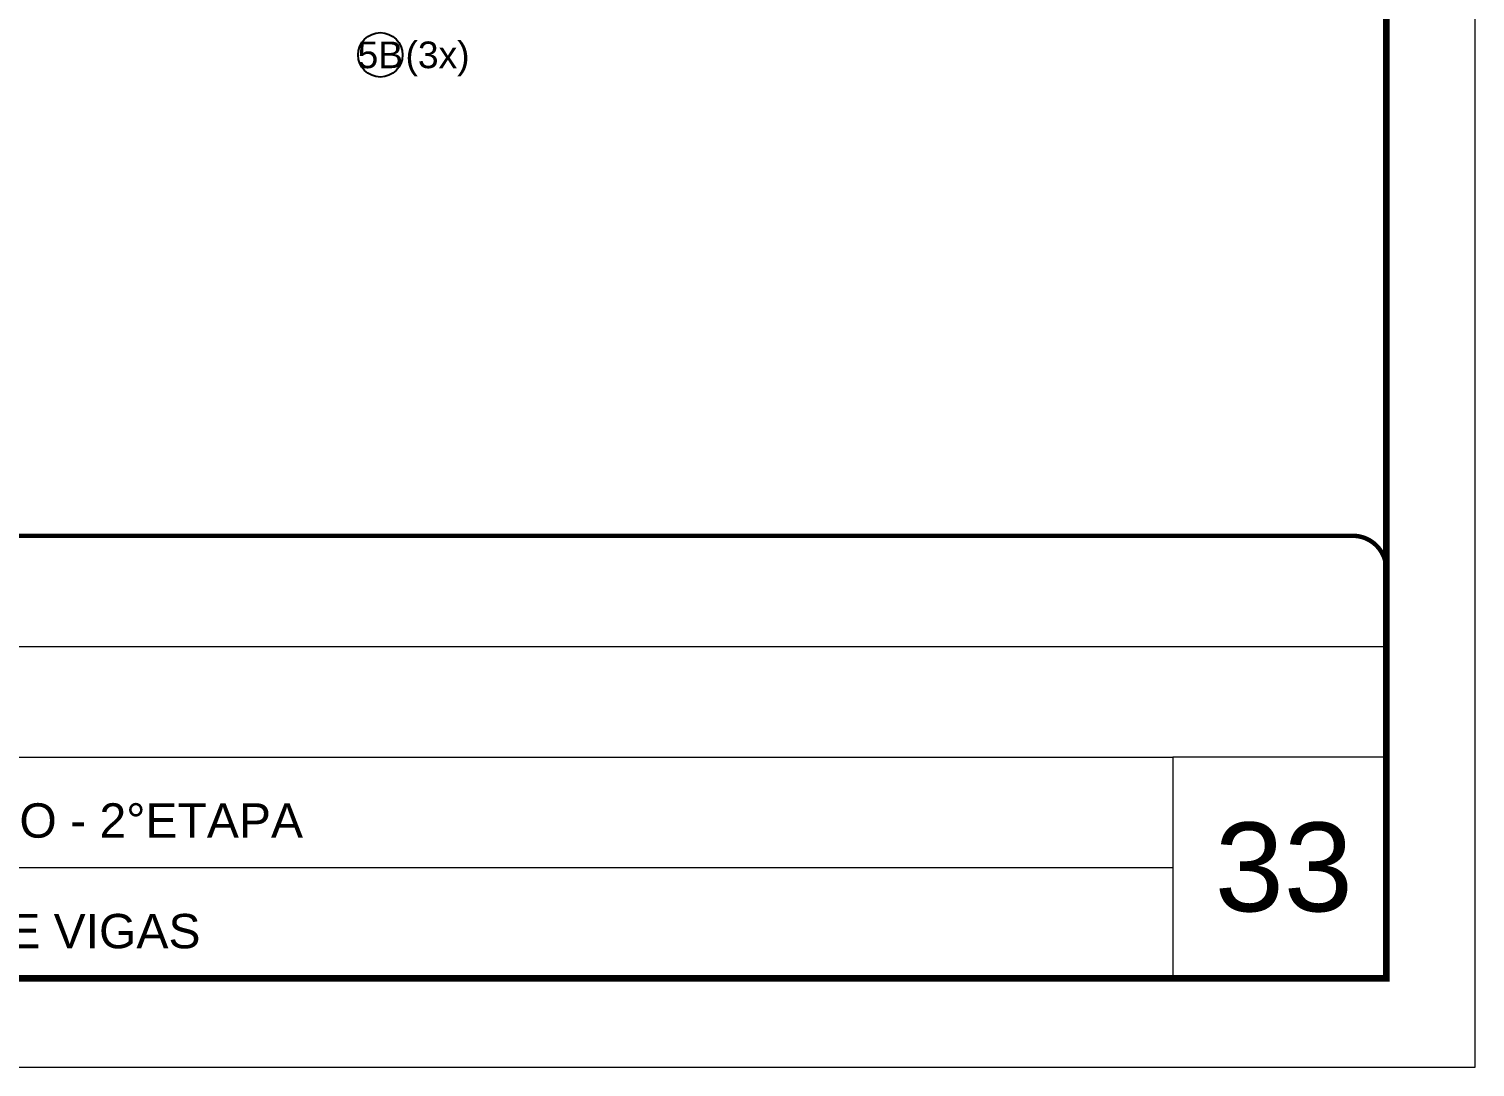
# Model space of a CAD drawing. Extents: x -15895 to 12929, y -2522 to 15173.
# Drawn here: x 4144 to 4794, y 4369 to 4837 of the extents above; entities that cross this region are included whole.
import ezdxf
from ezdxf.enums import TextEntityAlignment as Align

# ---------------------------------------------------------------- set-up
doc = ezdxf.new("R2010")
doc.units = 0
doc.linetypes.add('CONTINUO', pattern=[0])
doc.linetypes.add('DASHED', pattern=[0.75, 0.5, -0.25])
for name, color, linetype, lineweight in [('CARIMBO', 255, 'Continuous', 9), ('Folhas', 255, 'Continuous', 9), ('SARRAFO DE PRESSAO', 251, 'DASHED', 9)]:
    doc.layers.add(name, color=color, linetype=linetype, lineweight=lineweight)
doc.layers.add('Romaneio', color=10, linetype='Continuous')
doc.styles.add('ARIAL', font='arial.ttf')

# ---------------------------------------------------------------- blocks, each defined once
blk = doc.blocks.new('9999999999')
at = {"color": 30, "linetype": 'CONTINUO'}
for p, q in [((98564.56, 34379.64), (99583.98, 34379.64)), ((98564.56, 34329.83), (99487.98, 34329.83)), ((99583.98, 34329.83), (99487.98, 34329.83)), ((99487.98, 34329.83), (99487.98, 34230.21)), ((98564.56, 34280.02), (99487.98, 34280.02))]:
    blk.add_line(p, q, dxfattribs=at)
at = {"color": 30, "linetype": 'CONTINUO', "const_width": 2}
blk.add_lwpolyline([(99583.98, 34230.21), (99583.98, 34414.45, 0.414214), (99568.98, 34429.45), (98228.98, 34429.45, 0.414214), (98213.98, 34414.45), (98213.98, 34245.21, 0.414214), (98228.98, 34230.21), (99583.98, 34230.21)], format="xyb", dxfattribs=at)
at = {"layer": 'Folhas'}
blk.add_lwpolyline([(98138.98, 34190.21), (99623.98, 34190.21), (99623.98, 35240.21), (98138.98, 35240.21)], close=True, dxfattribs=at)
at = {"layer": 'Folhas', "color": 30, "const_width": 3}
blk.add_lwpolyline([(98213.98, 34230.21), (99583.98, 34230.21), (99583.98, 35200.21), (98213.98, 35200.21)], close=True, dxfattribs=at)
at = {"color": 7, "linetype": 'Continuous', "ltscale": 5, "style": 'ARIAL'}
for s, p in [('2°PAVIMENTO - 2°ETAPA', (98837.68, 34293.51)), ('LATERAIS DE VIGAS', (98837.68, 34243.7))]:
    blk.add_text(s, height=15.4829, dxfattribs=at).set_placement(p)

msp = doc.modelspace()

# ---------------------------------------------------------------- linework, layer by layer
at = {"layer": 'Romaneio', "color": 1, "linetype": 'ByBlock'}
msp.add_circle((4301.72, 4825.07), 10, dxfattribs=at)

# ---------------------------------------------------------------- block references
at = {"layer": 'SARRAFO DE PRESSAO', "color": 6, "linetype": 'ByBlock'}
msp.add_blockref('9999999999', (-94829.61, -29820.95), dxfattribs=at)

# ---------------------------------------------------------------- texts
at = {"layer": 'CARIMBO', "style": 'ARIAL'}
msp.add_text('33', height=40, dxfattribs=at).set_placement((4677.23, 4439.4))
at = {"layer": 'Romaneio', "color": 255, "linetype": 'ByBlock', "style": 'ARIAL'}
for s, p in [('5B', (4301.72, 4825.07)), ('(3x)', (4327.47, 4825.07))]:
    msp.add_text(s, height=12, dxfattribs=at).set_placement(p, align=Align.MIDDLE_CENTER)

doc.saveas('drawing.dxf')
